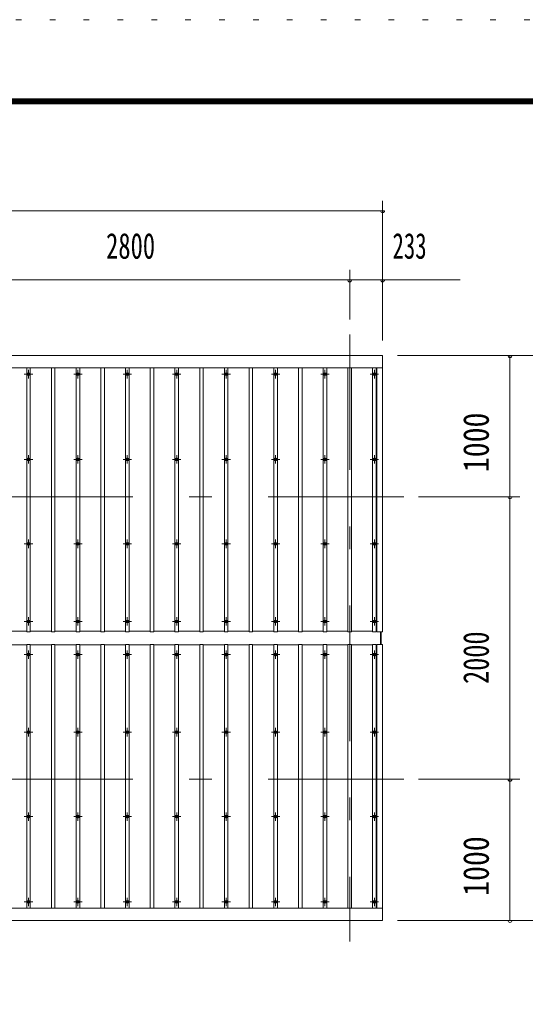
# Model space of a CAD drawing. Units: millimetres, scale not verified. Extents: x -32624 to 32629, y -14700 to 14700.
# Drawn here: x 436 to 4016, y 7702 to 14700 of the extents above; entities that cross this region are included whole.
import ezdxf
from ezdxf.enums import TextEntityAlignment as Align

# ---------------------------------------------------------------- set-up
doc = ezdxf.new("R2010")
doc.units = ezdxf.units.MM
doc.header["$LTSCALE"] = 80
doc.linetypes.add('USER3', pattern=[24, 12, -5, 2, -5])
doc.linetypes.add('USER4', pattern=[3, 0.5, -2.5])
for name, color, linetype, lineweight in [('0-2_1-0BOLD', 7, 'Continuous', 18), ('0-3_1-2CENTER', 3, 'USER3', 18), ('0-4_1-4THIN', 4, 'Continuous', 18), ('0-5_1-5DIM', 3, 'Continuous', 18), ('0-C_F-F', 5, 'Continuous', 18), ('0-D_F-E_J_ADD', 5, 'USER4', 18)]:
    doc.layers.add(name, color=color, linetype=linetype, lineweight=lineweight)
doc.styles.add('ＭＳ ゴシック', font='')
doc.styles.get('ＭＳ ゴシック').set_extended_font_data('MS Gothic')

msp = doc.modelspace()

# ---------------------------------------------------------------- linework, layer by layer
at = {"layer": '0-2_1-0BOLD'}
for p, q in [((-4809.94, 12236.5), (3006.05, 12236.5)), ((2990.05, 10278.13), (2990.05, 10367.84)), ((2996.05, 10367.84), (2996.05, 10278.13)), ((3006.05, 8409.47), (-4809.94, 8409.47))]:
    msp.add_line(p, q, dxfattribs=at)
for points in [[(2966.05, 12236.5), (2966.05, 10367.84), (3006.05, 10367.84), (3006.05, 12322.99), (-4809.94, 12322.99)], [(-4769.94, 8409.47), (-4769.94, 10278.13), (-4809.94, 10278.13), (-4809.94, 8322.99), (3006.05, 8322.99)], [(3006.05, 8322.99), (3006.05, 10278.13), (2966.05, 10278.13), (2966.05, 8409.47)]]:
    msp.add_lwpolyline(points, dxfattribs=at)
for centre in [(498.06, 12191.56), (848.06, 12191.56), (1198.06, 12191.56), (1548.06, 12191.56), (1898.06, 12191.56), (2248.06, 12191.56), (2598.06, 12191.56), (2948.06, 12191.56), (498.06, 11587.85), (848.06, 11587.85), (1198.06, 11587.85), (1548.06, 11587.85), (1898.06, 11587.85), (2248.06, 11587.85), (2598.06, 11587.85), (2948.06, 11587.85), (498.06, 10990.07), (848.06, 10990.07), (1198.06, 10990.07), (1548.06, 10990.07), (1898.06, 10990.07), (2248.06, 10990.07), (2598.06, 10990.07), (2948.06, 10990.07), (498.06, 10440.38), (848.06, 10440.38), (1198.06, 10440.38), (1548.06, 10440.38), (1898.06, 10440.38), (2248.06, 10440.38), (2598.06, 10440.38), (2948.06, 10440.38), (498.06, 10205.6), (848.06, 10205.6), (1198.06, 10205.6), (1548.06, 10205.6), (1898.06, 10205.6), (2248.06, 10205.6), (2598.06, 10205.6), (2948.06, 10205.6), (498.06, 9655.91), (848.06, 9655.91), (1198.06, 9655.91), (1548.06, 9655.91), (1898.06, 9655.91), (2248.06, 9655.91), (2598.06, 9655.91), (2948.06, 9655.91), (498.06, 9058.12), (848.06, 9058.12), (1198.06, 9058.12), (1548.06, 9058.12), (1898.06, 9058.12), (2248.06, 9058.12), (2598.06, 9058.12), (2948.06, 9058.12), (498.06, 8454.42), (848.06, 8454.42), (1198.06, 8454.42), (1548.06, 8454.42), (1898.06, 8454.42), (2248.06, 8454.42), (2598.06, 8454.42), (2948.06, 8454.42)]:
    msp.add_circle(centre, 10, dxfattribs=at)
at = {"layer": '0-3_1-2CENTER'}
for p, q in [((2773.06, 12472.99), (2773.06, 8172.99)), ((528.05, 12191.56), (468.06, 12191.56)), ((498.06, 12221.57), (498.06, 12161.56)), ((878.05, 12191.56), (818.06, 12191.56)), ((848.06, 12221.57), (848.06, 12161.56)), ((1168.06, 12191.56), (1228.05, 12191.56)), ((1198.06, 12221.57), (1198.06, 12161.56)), ((1578.05, 12191.56), (1518.06, 12191.56)), ((1548.06, 12221.57), (1548.06, 12161.56)), ((1868.06, 12191.56), (1928.06, 12191.56)), ((1898.06, 12221.57), (1898.06, 12161.56)), ((2278.05, 12191.56), (2218.06, 12191.56)), ((2248.06, 12221.57), (2248.06, 12161.56)), ((2628.05, 12191.56), (2568.06, 12191.56)), ((2598.06, 12221.57), (2598.06, 12161.56)), ((2978.05, 12191.56), (2918.06, 12191.56)), ((2948.06, 12221.57), (2948.06, 12161.56)), ((468.06, 11587.85), (528.06, 11587.85)), ((498.06, 11617.86), (498.06, 11557.86)), ((818.06, 11587.85), (878.06, 11587.85)), ((848.06, 11557.86), (848.06, 11617.86)), ((1228.06, 11587.85), (1168.06, 11587.85)), ((1198.06, 11617.86), (1198.06, 11557.86)), ((1518.06, 11587.85), (1578.06, 11587.85)), ((1548.06, 11557.86), (1548.06, 11617.86)), ((1928.06, 11587.85), (1868.06, 11587.85)), ((1898.06, 11617.86), (1898.06, 11557.86)), ((2218.06, 11587.85), (2278.06, 11587.85)), ((2248.06, 11557.86), (2248.06, 11617.86)), ((2568.06, 11587.85), (2628.06, 11587.85)), ((2598.06, 11617.86), (2598.06, 11557.86)), ((2918.06, 11587.85), (2978.06, 11587.85)), ((2948.06, 11557.86), (2948.06, 11617.86)), ((3156.05, 11322.99), (-5131.94, 11322.99)), ((528.06, 10990.07), (468.06, 10990.07)), ((498.06, 10960.07), (498.06, 11020.07)), ((818.06, 10990.07), (878.06, 10990.07)), ((848.06, 11020.07), (848.06, 10960.07)), ((1228.06, 10990.07), (1168.06, 10990.07)), ((1198.06, 10960.07), (1198.06, 11020.07)), ((1578.06, 10990.07), (1518.06, 10990.07)), ((1548.06, 11020.07), (1548.06, 10960.07)), ((1928.06, 10990.07), (1868.06, 10990.07)), ((1898.06, 10960.07), (1898.06, 11020.07)), ((2278.06, 10990.07), (2218.06, 10990.07)), ((2248.06, 11020.07), (2248.06, 10960.07)), ((2628.06, 10990.07), (2568.06, 10990.07)), ((2598.06, 10960.07), (2598.06, 11020.07)), ((2918.06, 10990.07), (2978.06, 10990.07)), ((2948.06, 10960.07), (2948.06, 11020.07)), ((468.06, 10440.38), (528.06, 10440.38)), ((498.06, 10410.38), (498.06, 10470.38)), ((818.06, 10440.38), (878.06, 10440.38)), ((848.06, 10410.38), (848.06, 10470.38)), ((1228.06, 10440.38), (1168.06, 10440.38)), ((1198.06, 10410.38), (1198.06, 10470.38)), ((1518.06, 10440.38), (1578.06, 10440.38)), ((1548.06, 10410.38), (1548.06, 10470.38)), ((1928.06, 10440.38), (1868.06, 10440.38)), ((1898.06, 10410.38), (1898.06, 10470.38)), ((2218.06, 10440.38), (2278.06, 10440.38)), ((2248.06, 10410.38), (2248.06, 10470.38)), ((2568.06, 10440.38), (2628.06, 10440.38)), ((2598.06, 10410.38), (2598.06, 10470.38)), ((2918.06, 10440.38), (2978.06, 10440.38)), ((2948.06, 10410.38), (2948.06, 10470.38)), ((498.06, 10235.6), (498.06, 10175.59)), ((848.06, 10235.6), (848.06, 10175.59)), ((1198.06, 10235.6), (1198.06, 10175.59)), ((1548.06, 10235.6), (1548.06, 10175.59)), ((1898.06, 10235.6), (1898.06, 10175.59)), ((2248.06, 10235.6), (2248.06, 10175.59)), ((2598.06, 10235.6), (2598.06, 10175.59)), ((2948.06, 10235.6), (2948.06, 10175.59)), ((468.06, 10205.6), (528.06, 10205.6)), ((818.06, 10205.6), (878.06, 10205.6)), ((1168.06, 10205.6), (1228.06, 10205.6)), ((1578.06, 10205.6), (1518.06, 10205.6)), ((1868.06, 10205.6), (1928.06, 10205.6)), ((2278.06, 10205.6), (2218.06, 10205.6)), ((2568.06, 10205.6), (2628.06, 10205.6)), ((2978.06, 10205.6), (2918.06, 10205.6)), ((498.06, 9685.91), (498.06, 9625.9)), ((848.06, 9625.9), (848.06, 9685.91)), ((1198.06, 9685.91), (1198.06, 9625.9)), ((1548.06, 9625.9), (1548.06, 9685.91)), ((1898.06, 9685.91), (1898.06, 9625.9)), ((2248.06, 9625.9), (2248.06, 9685.91)), ((2598.06, 9685.91), (2598.06, 9625.9)), ((2948.06, 9625.9), (2948.06, 9685.91)), ((468.06, 9655.91), (528.06, 9655.91)), ((818.06, 9655.91), (878.06, 9655.91)), ((1168.06, 9655.91), (1228.06, 9655.91)), ((1578.06, 9655.91), (1518.06, 9655.91)), ((1868.06, 9655.91), (1928.06, 9655.91)), ((2278.06, 9655.91), (2218.06, 9655.91)), ((2568.06, 9655.91), (2628.06, 9655.91)), ((2918.06, 9655.91), (2978.06, 9655.91)), ((3156.05, 9322.99), (-5131.94, 9322.99)), ((528.06, 9058.12), (468.06, 9058.12)), ((498.06, 9088.12), (498.06, 9028.12)), ((818.06, 9058.12), (878.06, 9058.12)), ((848.06, 9028.12), (848.06, 9088.12)), ((1228.06, 9058.12), (1168.06, 9058.12)), ((1198.06, 9088.12), (1198.06, 9028.12)), ((1578.06, 9058.12), (1518.06, 9058.12)), ((1548.06, 9028.12), (1548.06, 9088.12)), ((1928.06, 9058.12), (1868.06, 9058.12)), ((1898.06, 9088.12), (1898.06, 9028.12)), ((2278.06, 9058.12), (2218.06, 9058.12)), ((2248.06, 9028.12), (2248.06, 9088.12)), ((2628.06, 9058.12), (2568.06, 9058.12)), ((2598.06, 9088.12), (2598.06, 9028.12)), ((2918.06, 9058.12), (2978.06, 9058.12)), ((2948.06, 9028.12), (2948.06, 9088.12)), ((498.06, 8424.41), (498.06, 8484.41)), ((848.06, 8424.41), (848.06, 8484.41)), ((1198.06, 8424.41), (1198.06, 8484.41)), ((1548.06, 8424.41), (1548.06, 8484.41)), ((1898.06, 8424.41), (1898.06, 8484.41)), ((2248.06, 8424.41), (2248.06, 8484.41)), ((2598.06, 8424.41), (2598.06, 8484.41)), ((2948.06, 8424.41), (2948.06, 8484.41)), ((528.05, 8454.42), (468.06, 8454.42)), ((878.05, 8454.42), (818.06, 8454.42)), ((1228.05, 8454.42), (1168.06, 8454.42)), ((1578.05, 8454.42), (1518.06, 8454.42)), ((1868.06, 8454.42), (1928.06, 8454.42)), ((2278.05, 8454.42), (2218.06, 8454.42)), ((2628.05, 8454.42), (2568.06, 8454.42)), ((2978.05, 8454.42), (2918.06, 8454.42))]:
    msp.add_line(p, q, dxfattribs=at)
at = {"layer": '0-4_1-4THIN'}
for p, q in [((485.56, 10372.09), (335.56, 10372.09)), ((660.56, 10372.09), (510.56, 10372.09)), ((835.56, 10372.09), (685.56, 10372.09)), ((1010.56, 10372.09), (860.56, 10372.09)), ((1185.56, 10372.09), (1035.56, 10372.09)), ((1360.56, 10372.09), (1210.56, 10372.09)), ((1535.56, 10372.09), (1385.56, 10372.09)), ((1710.56, 10372.09), (1560.56, 10372.09)), ((1885.56, 10372.09), (1735.56, 10372.09)), ((2060.56, 10372.09), (1910.56, 10372.09)), ((2235.56, 10372.09), (2085.56, 10372.09)), ((2410.56, 10372.09), (2260.56, 10372.09)), ((2585.56, 10372.09), (2435.56, 10372.09)), ((2760.56, 10372.09), (2610.56, 10372.09)), ((2935.56, 10372.09), (2785.56, 10372.09)), ((2960.56, 10372.09), (2966.05, 10372.09)), ((335.56, 10273.89), (485.56, 10273.89)), ((510.56, 10273.89), (660.56, 10273.89)), ((685.56, 10273.89), (835.56, 10273.89)), ((860.56, 10273.89), (1010.56, 10273.89)), ((1035.56, 10273.89), (1185.56, 10273.89)), ((1210.56, 10273.89), (1360.56, 10273.89)), ((1385.56, 10273.89), (1535.56, 10273.89)), ((1560.56, 10273.89), (1710.56, 10273.89)), ((1735.56, 10273.89), (1885.56, 10273.89)), ((1910.56, 10273.89), (2060.56, 10273.89)), ((2085.56, 10273.89), (2235.56, 10273.89)), ((2260.56, 10273.89), (2410.56, 10273.89)), ((2435.56, 10273.89), (2585.56, 10273.89)), ((2610.56, 10273.89), (2760.56, 10273.89)), ((2785.56, 10273.89), (2935.56, 10273.89)), ((2960.56, 10273.89), (2966.05, 10273.89))]:
    msp.add_line(p, q, dxfattribs=at)
for points in [[(485.56, 12236.5), (485.56, 10367.84), (510.56, 10367.84), (510.56, 12236.5)], [(660.56, 12236.5), (660.56, 10367.84), (685.56, 10367.84), (685.56, 12236.5)], [(835.56, 12236.5), (835.56, 10367.84), (860.56, 10367.84), (860.56, 12236.5)], [(1010.56, 12236.5), (1010.56, 10367.84), (1035.56, 10367.84), (1035.56, 12236.5)], [(1185.56, 12236.5), (1185.56, 10367.84), (1210.56, 10367.84), (1210.56, 12236.5)], [(1360.56, 12236.5), (1360.56, 10367.84), (1385.56, 10367.84), (1385.56, 12236.5)], [(1535.56, 12236.5), (1535.56, 10367.84), (1560.56, 10367.84), (1560.56, 12236.5)], [(1710.56, 12236.5), (1710.56, 10367.84), (1735.56, 10367.84), (1735.56, 12236.5)], [(1885.56, 12236.5), (1885.56, 10367.84), (1910.56, 10367.84), (1910.56, 12236.5)], [(2060.56, 12236.5), (2060.56, 10367.84), (2085.56, 10367.84), (2085.56, 12236.5)], [(2235.56, 12236.5), (2235.56, 10367.84), (2260.56, 10367.84), (2260.56, 12236.5)], [(2410.56, 12236.5), (2410.56, 10367.84), (2435.56, 10367.84), (2435.56, 12236.5)], [(2585.56, 12236.5), (2585.56, 10367.84), (2610.56, 10367.84), (2610.56, 12236.5)], [(2760.56, 12236.5), (2760.56, 10367.84), (2785.56, 10367.84), (2785.56, 12236.5)], [(2935.56, 12236.5), (2935.56, 10367.84), (2960.56, 10367.84), (2960.56, 12236.5)], [(510.56, 8409.47), (510.56, 10278.13), (485.56, 10278.13), (485.56, 8409.47)], [(685.56, 8409.47), (685.56, 10278.13), (660.56, 10278.13), (660.56, 8409.47)], [(860.56, 8409.47), (860.56, 10278.13), (835.56, 10278.13), (835.56, 8409.47)], [(1035.56, 8409.47), (1035.56, 10278.13), (1010.56, 10278.13), (1010.56, 8409.47)], [(1210.56, 8409.47), (1210.56, 10278.13), (1185.56, 10278.13), (1185.56, 8409.47)], [(1385.56, 8409.47), (1385.56, 10278.13), (1360.56, 10278.13), (1360.56, 8409.47)], [(1560.56, 8409.47), (1560.56, 10278.13), (1535.56, 10278.13), (1535.56, 8409.47)], [(1735.56, 8409.47), (1735.56, 10278.13), (1710.56, 10278.13), (1710.56, 8409.47)], [(1910.56, 8409.47), (1910.56, 10278.13), (1885.56, 10278.13), (1885.56, 8409.47)], [(2085.56, 8409.47), (2085.56, 10278.13), (2060.56, 10278.13), (2060.56, 8409.47)], [(2260.56, 8409.47), (2260.56, 10278.13), (2235.56, 10278.13), (2235.56, 8409.47)], [(2435.56, 8409.47), (2435.56, 10278.13), (2410.56, 10278.13), (2410.56, 8409.47)], [(2610.56, 8409.47), (2610.56, 10278.13), (2585.56, 10278.13), (2585.56, 8409.47)], [(2785.56, 8409.47), (2785.56, 10278.13), (2760.56, 10278.13), (2760.56, 8409.47)], [(2960.56, 8409.47), (2960.56, 10278.13), (2935.56, 10278.13), (2935.56, 8409.47)]]:
    msp.add_lwpolyline(points, dxfattribs=at)
at = {"layer": '0-5_1-5DIM'}
for p, q in [((3006.06, 13418.79), (3006.06, 12428.8)), ((-4809.94, 13348.79), (3006.06, 13348.79)), ((3020.06, 13348.79), (2992.06, 13348.79)), ((2773.06, 12928.8), (2773.06, 12578.8)), ((-5359.44, 12858.8), (3555.56, 12858.8)), ((2787.06, 12858.8), (2759.06, 12858.8)), ((3020.06, 12858.8), (2992.06, 12858.8)), ((3111.05, 12322.99), (4468.06, 12322.99)), ((3922.06, 12322.99), (3894.06, 12322.99)), ((3908.06, 12322.99), (3908.06, 8322.99)), ((3261.06, 11322.99), (3978.06, 11322.99)), ((3922.06, 11322.99), (3894.06, 11322.99)), ((3978.06, 9322.99), (3261.06, 9322.99)), ((3922.06, 9322.99), (3894.06, 9322.99)), ((4468.06, 8322.99), (3111.05, 8322.99)), ((3922.06, 8322.99), (3894.06, 8322.99))]:
    msp.add_line(p, q, dxfattribs=at)
for centre in [(3006.06, 13348.79), (2773.06, 12858.8), (3006.06, 12858.8), (3908.06, 12322.99), (3908.06, 11322.99), (3908.06, 9322.99), (3908.06, 8322.99)]:
    msp.add_arc(centre, 14, 180, 0, dxfattribs=at)
at = {"layer": '0-C_F-F'}
for points in [[(-8251.4, 14140.45), (31928.6, 14140.45), (31928.6, -13999.55), (-8251.4, -13999.55)], [(-8247.9, 14136.95), (-8247.9, -13996.05), (31925.1, -13996.05), (31925.1, 14136.95)], [(-8244.4, 14133.44), (31921.6, 14133.44), (31921.6, -13992.55), (-8244.4, -13992.55)], [(-8240.9, 14129.95), (31918.1, 14129.95), (31918.1, -13989.05), (-8240.9, -13989.05)], [(-8237.4, 14126.44), (31914.6, 14126.44), (31914.6, -13985.55), (-8237.4, -13985.55)], [(-8233.9, 14122.95), (31911.1, 14122.95), (31911.1, -13982.05), (-8233.9, -13982.05)], [(-8230.4, 14119.45), (-8230.4, -13978.55), (31907.6, -13978.55), (31907.6, 14119.45)], [(-8226.9, 14115.95), (-8226.9, -13975.05), (31904.1, -13975.05), (31904.1, 14115.95)], [(-8223.4, 14112.45), (31900.6, 14112.45), (31900.6, -13971.55), (-8223.4, -13971.55)], [(-8219.9, 14108.95), (-8219.9, -13968.05), (31897.1, -13968.05), (31897.1, 14108.95)], [(-8216.4, 14105.45), (31893.6, 14105.45), (31893.6, -13964.55), (-8216.4, -13964.55)]]:
    msp.add_lwpolyline(points, close=True, dxfattribs=at)
at = {"layer": '0-D_F-E_J_ADD'}
msp.add_lwpolyline([(-8951.4, 14700.45), (32628.6, 14700.45), (32628.6, -14699.55), (-8951.4, -14699.55)], close=True, dxfattribs=at)

# ---------------------------------------------------------------- texts
at = {"layer": '0-5_1-5DIM', "color": 7, "style": 'ＭＳ ゴシック'}
for s, width, p in [('2800', 0.7, (1047.56, 12953.67)), ('233', 0.65, (3076.06, 12953.67))]:
    msp.add_text(s, height=182.3, dxfattribs=dict(at, width=width)).set_placement(p, align=Align.BOTTOM_LEFT)
for s, width, p in [('1000', 0.85, (3813.19, 11497.49)), ('2000', 0.75, (3813.19, 9997.49)), ('1000', 0.85, (3813.19, 8497.49))]:
    msp.add_text(s, height=182.3, rotation=90, dxfattribs=dict(at, width=width)).set_placement(p, align=Align.BOTTOM_LEFT)

doc.saveas('drawing.dxf')
